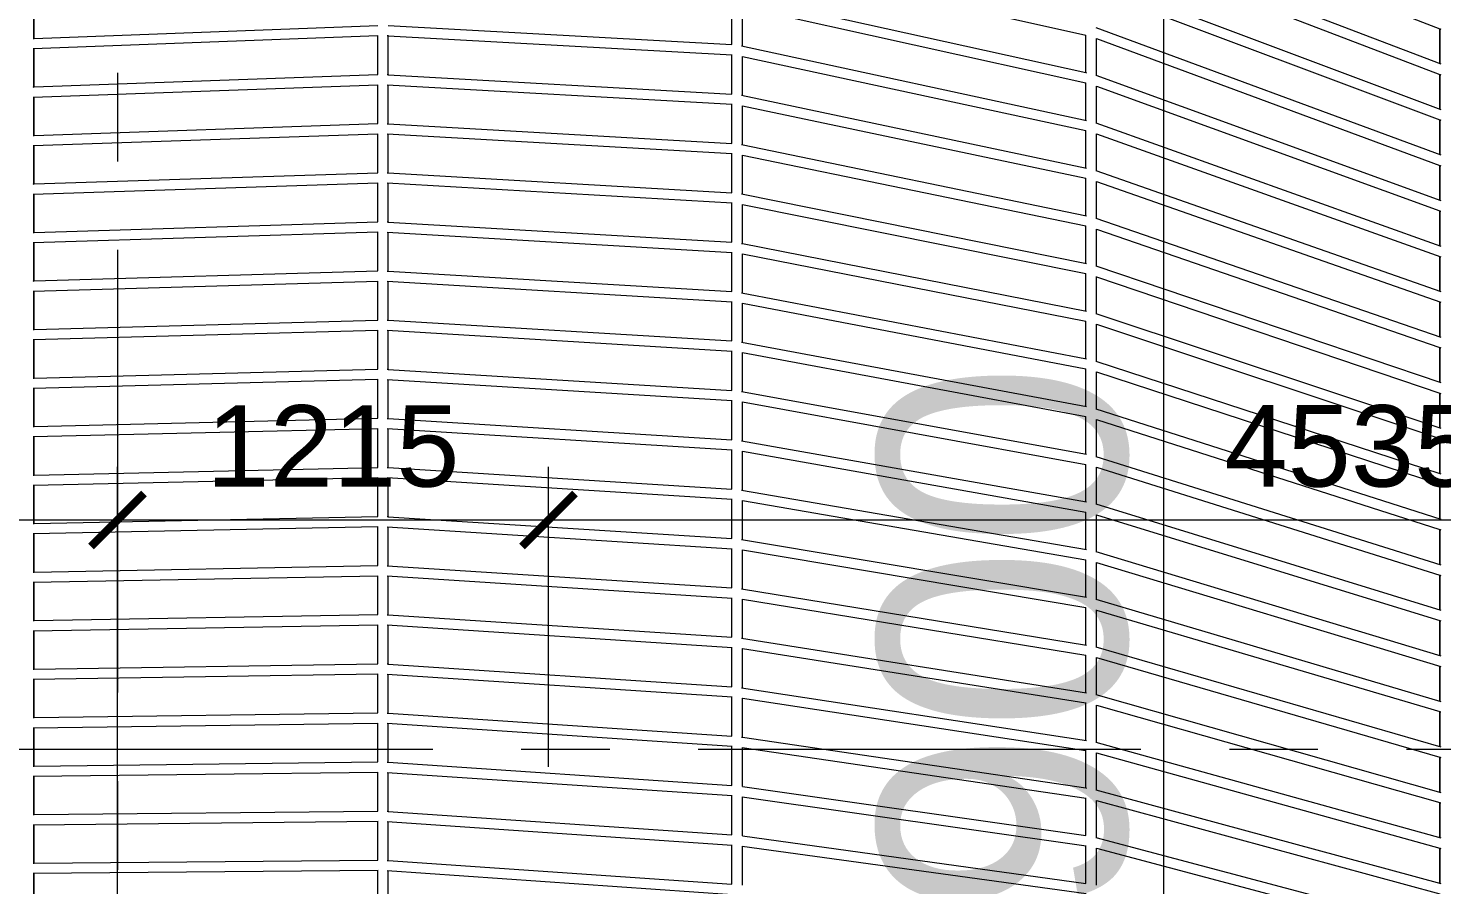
# Model space of a CAD drawing. Header units: millimetres. Extents: x 886808 to 1650903, y -1008069 to 230892.
# Drawn here: x 1036520 to 1040512, y -347893 to -345475 of the extents above; entities that cross this region are included whole.
import ezdxf

# ---------------------------------------------------------------- set-up
doc = ezdxf.new("R2010")
doc.units = ezdxf.units.MM
doc.linetypes.add('ACAD_ISO07W100', pattern=[3, 0, -3])
doc.linetypes.add('CENTER', pattern=[2, 1.25, -0.25, 0.25, -0.25])
doc.layers.get('0').update_dxf_attribs({"lineweight": 0})
for name, color, linetype, lineweight in [('8l NET TO', 8, 'Continuous', 9), ('A-Wall', 113, 'Continuous', 30), ('A_Dim', 8, 'Continuous', 5)]:
    doc.layers.add(name, color=color, linetype=linetype, lineweight=lineweight)
doc.styles.add('ISO2', font='')
doc.styles.add('TIÊU ĐỀ', font='arial.ttf', dxfattribs={"height": 230})
doc.styles.get('ISO2').set_extended_font_data('.VnAvantH')
doc.dimstyles.new('1-100', dxfattribs={"dimtxt": 230, "dimasz": 150, "dimexe": 150, "dimexo": 300, "dimgap": 90, "dimtad": 1, "dimdec": 0, "dimrnd": 5, "dimzin": 0, "dimtxsty": 'TIÊU ĐỀ', "dimblk": 'ARCHTICK', "dimcen": 100, "dimdle": 120, "dimclrd": 256, "dimclre": 256, "dimclrt": 2, "dimadec": 0, "dimazin": 0, "dimtfac": 1, "dimtdec": 0, "dimtix": 1, "dimtmove": 1, "dimatfit": 3, "dimldrblk": 'OPEN30', "dimfxl": 900, "dimtolj": 1, "dimtzin": 0, "dimlwd": 13, "dimlwe": 13, "dimarcsym": 1})
doc.dimstyles.new('Copy of 1-100-Ll', dxfattribs={"dimtxt": 700, "dimasz": 150, "dimexe": 150, "dimexo": 300, "dimgap": 90, "dimtad": 1, "dimdec": 0, "dimrnd": 5, "dimzin": 0, "dimtxsty": 'ISO2', "dimblk": 'ARCHTICK', "dimcen": 100, "dimdle": 120, "dimclrd": 256, "dimclre": 256, "dimclrt": 2, "dimadec": 0, "dimazin": 0, "dimtfac": 1, "dimtdec": 0, "dimtix": 1, "dimtmove": 1, "dimatfit": 3, "dimldrblk": 'OPEN30', "dimfxl": 900, "dimtolj": 1, "dimtzin": 0, "dimlwd": 13, "dimlwe": 13, "dimarcsym": 1})

# ---------------------------------------------------------------- blocks, each defined once
blk = doc.blocks.new('_ArchTick')
at = {"color": 0, "linetype": 'ByBlock', "const_width": 0.15}
blk.add_lwpolyline([(-0.5, -0.5), (0.5, 0.5)], dxfattribs=at)
blk = doc.blocks.new('*D691')
at = {"layer": 'A_Dim', "lineweight": 13, "transparency": 16777216}
for p, q in [((1031021.8, -347703.4), (1031021.8, -346713.3)), ((1036771.8, -348096.2), (1036771.8, -346713.3)), ((1030901.8, -346863.3), (1036891.8, -346863.3))]:
    blk.add_line(p, q, dxfattribs=at)
at = {"layer": 'Defpoints', "color": 0, "transparency": 16777216}
for p in [(1036771.8, -346863.3), (1031021.8, -348003.4), (1036771.8, -348396.2)]:
    blk.add_point(p, dxfattribs=at)
at = {"layer": 'A_Dim', "lineweight": 13, "transparency": 16777216, "xscale": 150, "yscale": 150, "zscale": 150, "rotation": 180}
blk.add_blockref('_ArchTick', (1031021.8, -346863.3), dxfattribs=at)
at = {"layer": 'A_Dim', "lineweight": 13, "transparency": 16777216, "xscale": 150, "yscale": 150, "zscale": 150}
blk.add_blockref('_ArchTick', (1036771.8, -346863.3), dxfattribs=at)
at = {"layer": 'A_Dim', "color": 2, "transparency": 16777216, "insert": (1033896.8, -346655.9), "char_height": 230, "attachment_point": 5, "style": 'TIÊU ĐỀ'}
blk.add_mtext('\\A1;5750', dxfattribs=at)
blk = doc.blocks.new('_Open30')
at = {"color": 0, "linetype": 'ByBlock', "lineweight": -2}
for p, q in [((-1, 0.268), (0, 0)), ((0, 0), (-1, -0.268)), ((0, 0), (-1, 0))]:
    blk.add_line(p, q, dxfattribs=at)
blk = doc.blocks.new('*D692')
at = {"layer": 'A_Dim', "lineweight": 13, "transparency": 16777216}
for p, q in [((1036771.8, -348096.2), (1036771.8, -346713.3)), ((1037989.2, -347560.1), (1037989.2, -346713.3)), ((1036651.8, -346863.3), (1038109.2, -346863.3))]:
    blk.add_line(p, q, dxfattribs=at)
at = {"layer": 'Defpoints', "color": 0, "transparency": 16777216}
for p in [(1037989.2, -346863.3), (1037989.2, -347860.1), (1036771.8, -348396.2)]:
    blk.add_point(p, dxfattribs=at)
at = {"layer": 'A_Dim', "lineweight": 13, "transparency": 16777216, "xscale": 150, "yscale": 150, "zscale": 150, "rotation": 180}
blk.add_blockref('_ArchTick', (1036771.8, -346863.3), dxfattribs=at)
at = {"layer": 'A_Dim', "lineweight": 13, "transparency": 16777216, "xscale": 150, "yscale": 150, "zscale": 150}
blk.add_blockref('_ArchTick', (1037989.2, -346863.3), dxfattribs=at)
at = {"layer": 'A_Dim', "color": 2, "transparency": 16777216, "insert": (1037380.5, -346655.9), "char_height": 230, "attachment_point": 5, "style": 'TIÊU ĐỀ'}
blk.add_mtext('\\A1;1215', dxfattribs=at)
blk = doc.blocks.new('*D693')
at = {"layer": 'A_Dim', "lineweight": 13, "transparency": 16777216}
for p, q in [((1037989.2, -347560.1), (1037989.2, -346713.3)), ((1042521.8, -347560.1), (1042521.8, -346713.3)), ((1037869.2, -346863.3), (1042641.8, -346863.3))]:
    blk.add_line(p, q, dxfattribs=at)
at = {"layer": 'Defpoints', "color": 0, "transparency": 16777216}
for p in [(1042521.8, -346863.3), (1037989.2, -347860.1), (1042521.8, -347860.1)]:
    blk.add_point(p, dxfattribs=at)
at = {"layer": 'A_Dim', "lineweight": 13, "transparency": 16777216, "xscale": 150, "yscale": 150, "zscale": 150, "rotation": 180}
blk.add_blockref('_ArchTick', (1037989.2, -346863.3), dxfattribs=at)
at = {"layer": 'A_Dim', "lineweight": 13, "transparency": 16777216, "xscale": 150, "yscale": 150, "zscale": 150}
blk.add_blockref('_ArchTick', (1042521.8, -346863.3), dxfattribs=at)
at = {"layer": 'A_Dim', "color": 2, "transparency": 16777216, "insert": (1040255.5, -346655.8), "char_height": 230, "attachment_point": 5, "style": 'TIÊU ĐỀ'}
blk.add_mtext('\\A1;4535', dxfattribs=at)
blk = doc.blocks.new('A$C62D649C3')
at = {"transparency": 33554636}
for p, q in [((24315.1, 14559.6), (25285.1, 14183.5)), ((24313.1, 14456.4), (25287.9, 14084.4)), ((24315.1, 14425.1), (25285.1, 14055)), ((23315.1, 14384.6), (24285.1, 14165.7)), ((24313.1, 14321.9), (25287.9, 13955.9)), ((21314.3, 14156.2), (21314.3, 14264.6)), ((21315.1, 14156.2), (21315.1, 14264.6)), ((23313, 14274.9), (24285.1, 14060.3)), ((24315.1, 14290.6), (25285.1, 13926.5)), ((23285.1, 14138.8), (23285.1, 14249.7)), ((23315.1, 14245.2), (24285.1, 14031)), ((23315.1, 14135), (23315.1, 14245.2)), ((21315.1, 14156.2), (22285.1, 14193)), ((22315.1, 14192.7), (23285.1, 14138.8)), ((24313.1, 14187.3), (25287.9, 13827.3)), ((25285.1, 14085.5), (25285.1, 14183.5)), ((25285.1, 14183.5), (25285.8, 14183.3)), ((25285.8, 14085.3), (25285.8, 14183.3)), ((25285.8, 14183.3), (25287.9, 14182.4)), ((21312.2, 14127.6), (22285.6, 14164.5)), ((21312.2, 14156.2), (21314.3, 14156.2)), ((21314.3, 14156.2), (21315.1, 14156.2)), ((22285.1, 14054.4), (22285.1, 14164.5)), ((22312.2, 14164.3), (22314.3, 14164.2)), ((22314.3, 14054.1), (22314.3, 14164.2)), ((22314.3, 14164.2), (22315.1, 14164.1)), ((22315.1, 14054), (22315.1, 14164.1)), ((22315.1, 14164.1), (23285.9, 14110.2)), ((23313.1, 14135.4), (24287.5, 13925.1)), ((24285.1, 14060.3), (24285.1, 14165.7)), ((24315.1, 14052), (24315.1, 14156.1)), ((24315.1, 14156.1), (25285.1, 13797.9)), ((21314.3, 14019.3), (21314.3, 14127.7)), ((21315.1, 14019.3), (21315.1, 14127.7)), ((23285.1, 13999.4), (23285.1, 14110.3)), ((23315.1, 14105.8), (24285.1, 13896.4)), ((23315.1, 13995.6), (23315.1, 14105.8)), ((21315.1, 14019.3), (22285.1, 14054.4)), ((22312.2, 14054.2), (22314.3, 14054.1)), ((22314.3, 14054.1), (22315.1, 14054)), ((22315.1, 14054), (23285.1, 13999.4)), ((24285.1, 14060.3), (24287.5, 14059.7)), ((25285.1, 14055), (25285.8, 14054.7)), ((25285.1, 13956.9), (25285.1, 14055)), ((25285.8, 14054.7), (25287.9, 14053.9)), ((25285.8, 13956.7), (25285.8, 14054.7)), ((21312.2, 13990.6), (22285.6, 14025.8)), ((21312.2, 14019.2), (21314.3, 14019.3)), ((21314.3, 14019.3), (21315.1, 14019.3)), ((22285.1, 13915.8), (22285.1, 14025.8)), ((22312.2, 14025.6), (23285.9, 13970.8)), ((22314.3, 13915.4), (22314.3, 14025.5)), ((22315.1, 13915.4), (22315.1, 14025.5)), ((24285.1, 13925.6), (24285.1, 14031)), ((24313.1, 14052.7), (25287.9, 13698.7)), ((24315.1, 13917.5), (24315.1, 14021.7)), ((24315.1, 14021.6), (25285.1, 13669.4)), ((21314.3, 13882.3), (21314.3, 13990.7)), ((21315.1, 13882.3), (21315.1, 13990.7)), ((23313.1, 13996), (24287.5, 13790.4)), ((23285.1, 13859.9), (23285.1, 13970.8)), ((23315.1, 13966.4), (24285.1, 13761.7)), ((23315.1, 13856.2), (23315.1, 13966.4)), ((21315.1, 13882.3), (22285.1, 13915.8)), ((22312.2, 13915.5), (22314.3, 13915.4)), ((22314.3, 13915.4), (22315.1, 13915.4)), ((22315.1, 13915.4), (23285.1, 13859.9)), ((24285.1, 13790.9), (24285.1, 13896.4)), ((24313.1, 13918.2), (25287.9, 13570.2)), ((25285.1, 13926.5), (25285.8, 13926.2)), ((25285.1, 13828.4), (25285.1, 13926.5)), ((25285.8, 13828.1), (25285.8, 13926.2)), ((25285.8, 13926.2), (25287.9, 13925.4)), ((21312.2, 13853.7), (22285.7, 13887.2)), ((21312.2, 13882.3), (21314.3, 13882.3)), ((21314.3, 13882.3), (21315.1, 13882.3)), ((21314.3, 13745.4), (21314.3, 13853.7)), ((21315.1, 13745.4), (21315.1, 13853.8)), ((22285.1, 13777.1), (22285.1, 13887.2)), ((22312.2, 13887), (23285.9, 13831.3)), ((22314.3, 13776.7), (22314.3, 13886.8)), ((22315.1, 13776.7), (22315.1, 13886.8)), ((23313.1, 13856.6), (24287.6, 13655.7)), ((24315.1, 13783), (24315.1, 13887.2)), ((24315.1, 13887.2), (25287.9, 13539.8)), ((23285.1, 13720.5), (23285.1, 13831.3)), ((23315.1, 13827.1), (24285.1, 13627.1)), ((23315.1, 13716.8), (23315.1, 13827.1)), ((21315.1, 13745.4), (22285.1, 13777.1)), ((22312.2, 13776.9), (22314.3, 13776.7)), ((22314.3, 13776.7), (22315.1, 13776.7)), ((22315.1, 13776.7), (23285.1, 13720.5)), ((24313.1, 13783.7), (25287.9, 13441.6)), ((25285.1, 13797.9), (25285.8, 13797.6)), ((25285.1, 13699.8), (25285.1, 13797.9)), ((25285.8, 13699.5), (25285.8, 13797.6)), ((25285.8, 13797.6), (25287.9, 13796.8)), ((21312.2, 13716.7), (22285.7, 13748.6)), ((21312.2, 13745.3), (21314.3, 13745.4)), ((21314.3, 13745.4), (21315.1, 13745.4)), ((22285.1, 13638.5), (22285.1, 13748.5)), ((22312.2, 13748.3), (23285.9, 13691.8)), ((22314.3, 13638.1), (22314.3, 13748.2)), ((22315.1, 13638), (22315.1, 13748.1)), ((24285.1, 13656.2), (24285.1, 13761.7)), ((24315.1, 13648.5), (24315.1, 13752.7)), ((24315.1, 13752.7), (25287.9, 13411.3)), ((21314.3, 13608.4), (21314.3, 13716.8)), ((21315.1, 13608.4), (21315.1, 13716.8)), ((23313.1, 13717.2), (24287.6, 13521)), ((23285.1, 13581), (23285.1, 13691.9)), ((23315.1, 13687.7), (24285.1, 13492.4)), ((23315.1, 13577.4), (23315.1, 13687.7)), ((25285.1, 13669.4), (25285.8, 13669.1)), ((25285.1, 13571.2), (25285.1, 13669.4)), ((25285.8, 13570.9), (25285.8, 13669.1)), ((25285.8, 13669.1), (25287.9, 13668.3)), ((21315.1, 13608.4), (22285.1, 13638.5)), ((22312.2, 13638.2), (22314.3, 13638.1)), ((22314.3, 13638.1), (22315.1, 13638)), ((22315.1, 13638), (23285.1, 13581)), ((24285.1, 13521.5), (24285.1, 13627.1)), ((24313.1, 13649.1), (25287.9, 13313)), ((24315.1, 13513.9), (24315.1, 13618.3)), ((24315.1, 13618.2), (25285.1, 13283.8)), ((21312.2, 13579.8), (22285.7, 13609.9)), ((21312.2, 13608.4), (21314.3, 13608.4)), ((21314.3, 13608.4), (21315.1, 13608.4)), ((21314.3, 13471.5), (21314.3, 13579.8)), ((21315.1, 13471.5), (21315.1, 13579.9)), ((22285.1, 13499.8), (22285.1, 13609.9)), ((22312.2, 13609.6), (23286, 13552.4)), ((22314.3, 13499.4), (22314.3, 13609.5)), ((22315.1, 13499.4), (22315.1, 13609.4)), ((23313.1, 13577.8), (23315.1, 13577.4)), ((23315.1, 13577.4), (24287.6, 13386.4)), ((23285.1, 13441.6), (23285.1, 13552.4)), ((23315.1, 13548.3), (24285.1, 13357.8)), ((23315.1, 13438), (23315.1, 13548.3)), ((25285.1, 13442.6), (25285.1, 13540.9)), ((25285.8, 13442.3), (25285.8, 13540.6)), ((21315.1, 13471.5), (22285.1, 13499.8)), ((22312.2, 13499.5), (22314.3, 13499.4)), ((22314.3, 13499.4), (22315.1, 13499.4)), ((22315.1, 13499.4), (23285.1, 13441.6)), ((24313.2, 13514.6), (25287.9, 13184.5)), ((21312.2, 13471.4), (21314.3, 13471.5)), ((21312.2, 13442.8), (22285.7, 13471.3)), ((21314.3, 13471.5), (21315.1, 13471.5)), ((22285.1, 13361.2), (22285.1, 13471.3)), ((22312.2, 13470.9), (23286, 13412.9)), ((22314.3, 13360.8), (22314.3, 13470.8)), ((22315.1, 13360.7), (22315.1, 13470.8)), ((24285.1, 13386.9), (24285.1, 13492.4)), ((24315.1, 13379.4), (24315.1, 13483.8)), ((24315.1, 13483.7), (25287.9, 13154.3)), ((21314.3, 13334.5), (21314.3, 13442.9)), ((21315.1, 13334.5), (21315.1, 13442.9)), ((23313.1, 13438.4), (24287.6, 13251.7)), ((23285.1, 13302.1), (23285.1, 13413)), ((23315.1, 13409), (24285.1, 13223.1)), ((23315.1, 13298.6), (23315.1, 13409)), ((24313.2, 13380), (25287.9, 13055.9)), ((25285.1, 13314), (25285.1, 13412.4)), ((25285.8, 13313.8), (25285.8, 13412.1)), ((21315.1, 13334.5), (22285.1, 13361.2)), ((22312.2, 13360.9), (22314.3, 13360.8)), ((22314.3, 13360.8), (22315.1, 13360.7)), ((22315.1, 13360.7), (23285.1, 13302.1)), ((24285.1, 13252.2), (24285.1, 13357.8)), ((24315.1, 13244.9), (24315.1, 13349.3)), ((24315.1, 13349.3), (25285.1, 13026.8)), ((21312.2, 13334.5), (21314.3, 13334.5)), ((21312.2, 13305.9), (22285.8, 13332.6)), ((21314.3, 13334.5), (21315.1, 13334.5)), ((21314.3, 13197.6), (21314.3, 13305.9)), ((21315.1, 13197.6), (21315.1, 13306)), ((22285.1, 13222.6), (22285.1, 13332.6)), ((22312.2, 13332.3), (23286, 13273.5)), ((22314.3, 13222.1), (22314.3, 13332.1)), ((22315.1, 13222), (22315.1, 13332.1)), ((23313.1, 13299), (24287.6, 13117)), ((23285.1, 13162.7), (23285.1, 13273.5)), ((23315.1, 13269.6), (24285.1, 13088.5)), ((23315.1, 13159.2), (23315.1, 13269.6)), ((25285.1, 13283.8), (25285.8, 13283.5)), ((25285.1, 13185.5), (25285.1, 13283.8)), ((25285.8, 13185.2), (25285.8, 13283.5)), ((25285.8, 13283.5), (25287.9, 13282.8)), ((21315.1, 13197.6), (22285.1, 13222.6)), ((22312.2, 13222.2), (22314.3, 13222.1)), ((22314.3, 13222.1), (22315.1, 13222)), ((22315.1, 13222), (23285.1, 13162.7)), ((24285.1, 13117.5), (24285.1, 13223.1)), ((24313.2, 13245.5), (25287.9, 12927.4)), ((24315.1, 13110.4), (24315.1, 13214.9)), ((21312.2, 13197.5), (21314.3, 13197.6)), ((21312.2, 13168.9), (22285.8, 13194)), ((21314.3, 13197.6), (21315.1, 13197.6)), ((22285.1, 13083.9), (22285.1, 13194)), ((22312.2, 13193.6), (23286, 13134)), ((22314.3, 13083.4), (22314.3, 13193.5)), ((22315.1, 13083.3), (22315.1, 13193.4)), ((24315.1, 13214.8), (25285.1, 12898.3)), ((21314.3, 13060.6), (21314.3, 13169)), ((21315.1, 13060.6), (21315.1, 13169)), ((23313.1, 13159.6), (24287.6, 12982.4)), ((25285.1, 13056.9), (25285.1, 13155.3)), ((25285.8, 13056.6), (25285.8, 13155)), ((23285.1, 13023.2), (23285.1, 13134.1)), ((23315.1, 13130.2), (24285.1, 12953.8)), ((23315.1, 13019.8), (23315.1, 13130.2)), ((24313.2, 13111), (25287.9, 12798.8)), ((21312.2, 13060.6), (21314.3, 13060.6)), ((21312.2, 13032), (22285.8, 13055.4)), ((21314.3, 13060.6), (21315.1, 13060.6)), ((21315.1, 13060.6), (22285.1, 13083.9)), ((22285.1, 12945.3), (22285.1, 13055.3)), ((22312.2, 13083.6), (22314.3, 13083.4)), ((22314.3, 13083.4), (22315.1, 13083.3)), ((22315.1, 13083.3), (23285.1, 13023.2)), ((24285.1, 12982.8), (24285.1, 13088.5)), ((24315.1, 12975.9), (24315.1, 13080.4)), ((24315.1, 13080.3), (25285.1, 12769.7)), ((21314.3, 12923.7), (21314.3, 13032)), ((21315.1, 12923.7), (21315.1, 13032.1)), ((22312.2, 13054.9), (23286, 12994.6)), ((22314.3, 12944.8), (22314.3, 13054.8)), ((22315.1, 12944.7), (22315.1, 13054.8)), ((23313.1, 13020.2), (24287.6, 12847.7)), ((25285.1, 13026.8), (25285.8, 13026.5)), ((25285.1, 12928.3), (25285.1, 13026.8)), ((25285.8, 12928.1), (25285.8, 13026.5)), ((25285.8, 13026.5), (25287.9, 13025.8)), ((23285.1, 12883.8), (23285.1, 12994.6)), ((23315.1, 12990.8), (24285.1, 12819.2)), ((23315.1, 12880.4), (23315.1, 12990.8)), ((24313.2, 12976.4), (25287.9, 12670.3)), ((21315.1, 12923.7), (22285.1, 12945.3)), ((22312.2, 12944.9), (22314.3, 12944.8)), ((22314.3, 12944.8), (22315.1, 12944.7)), ((22315.1, 12944.7), (23285.1, 12883.8)), ((24285.1, 12848.2), (24285.1, 12953.8)), ((24315.1, 12841.3), (24315.1, 12945.9)), ((24315.1, 12945.9), (25285.1, 12641.2)), ((21312.2, 12923.7), (21314.3, 12923.7)), ((21312.2, 12895), (22285.9, 12916.7)), ((21314.3, 12923.7), (21315.1, 12923.7)), ((22285.1, 12806.7), (22285.1, 12916.7)), ((22312.2, 12916.3), (23286, 12855.1)), ((22314.3, 12806.1), (22314.3, 12916.1)), ((22315.1, 12806), (22315.1, 12916.1)), ((25285.1, 12898.3), (25285.8, 12898)), ((25285.1, 12799.7), (25285.1, 12898.3)), ((25285.8, 12799.5), (25285.8, 12898)), ((25285.8, 12898), (25287.9, 12897.3)), ((21314.3, 12786.8), (21314.3, 12895.1)), ((21315.1, 12786.8), (21315.1, 12895.1)), ((23313.1, 12880.8), (24287.6, 12713)), ((23285.1, 12744.3), (23285.1, 12855.2)), ((23315.1, 12851.5), (24285.1, 12684.5)), ((23315.1, 12741.1), (23315.1, 12851.5)), ((24285.1, 12713.5), (24285.1, 12819.2)), ((24313.2, 12841.9), (25287.9, 12541.7)), ((21312.2, 12786.7), (21314.3, 12786.8)), ((21312.2, 12758.1), (22285.9, 12778.1)), ((21314.3, 12786.8), (21315.1, 12786.8)), ((21315.1, 12786.8), (22285.1, 12806.7)), ((22285.1, 12668), (22285.1, 12778.1)), ((22312.2, 12806.2), (22314.3, 12806.1)), ((22312.2, 12777.6), (23286.1, 12715.6)), ((22314.3, 12806.1), (22315.1, 12806)), ((22314.3, 12667.4), (22314.3, 12777.5)), ((22315.1, 12806), (23285.1, 12744.3)), ((22315.1, 12667.3), (22315.1, 12777.4)), ((24315.1, 12706.8), (24315.1, 12811.5)), ((24315.1, 12811.4), (25287.9, 12511.8)), ((21314.3, 12649.8), (21314.3, 12758.1)), ((21315.1, 12649.8), (21315.1, 12758.2)), ((23313.1, 12741.4), (24287.6, 12578.4)), ((25285.1, 12769.7), (25285.8, 12769.5)), ((25285.1, 12671.2), (25285.1, 12769.7)), ((25285.8, 12670.9), (25285.8, 12769.5)), ((25285.8, 12769.5), (25287.9, 12768.8)), ((23285.1, 12604.8), (23285.1, 12715.7)), ((23315.1, 12712.1), (24285.1, 12549.9)), ((23315.1, 12601.7), (23315.1, 12712.1)), ((24313.3, 12707.4), (25287.9, 12413.1)), ((21315.1, 12649.8), (22285.1, 12668)), ((22312.2, 12667.6), (23285.1, 12604.9)), ((24285.1, 12578.8), (24285.1, 12684.5)), ((24315.1, 12572.3), (24315.1, 12677)), ((24315.1, 12676.9), (25287.9, 12383.3)), ((21312.2, 12649.8), (21314.3, 12649.8)), ((21312.2, 12621.2), (22285.9, 12639.4)), ((21314.3, 12649.8), (21315.1, 12649.8)), ((21314.3, 12512.9), (21314.3, 12621.2)), ((21315.1, 12512.9), (21315.1, 12621.2)), ((22285.1, 12529.4), (22285.1, 12639.4)), ((22312.2, 12638.9), (23286.1, 12576.2)), ((22314.3, 12528.8), (22314.3, 12638.8)), ((22315.1, 12528.7), (22315.1, 12638.7)), ((25285.1, 12641.2), (25285.8, 12640.9)), ((25285.1, 12542.6), (25285.1, 12641.2)), ((25285.8, 12542.4), (25285.8, 12640.9)), ((25285.8, 12640.9), (25287.9, 12640.3)), ((23285.1, 12465.4), (23285.1, 12576.3)), ((23313.1, 12602), (24287.6, 12443.7)), ((23315.1, 12572.7), (24285.1, 12415.2)), ((23315.1, 12462.3), (23315.1, 12572.7)), ((24285.1, 12444.1), (24285.1, 12549.9)), ((24313.3, 12572.8), (25287.9, 12284.6)), ((24315.1, 12437.8), (24315.1, 12542.6)), ((24315.1, 12542.5), (25285.1, 12255.7)), ((21312.2, 12512.8), (21314.3, 12512.9)), ((21312.2, 12484.2), (22286, 12500.8)), ((21314.3, 12512.9), (21315.1, 12512.9)), ((21315.1, 12512.9), (22285.1, 12529.4)), ((22285.1, 12390.8), (22285.1, 12500.8)), ((22312.2, 12528.9), (22314.3, 12528.8)), ((22312.2, 12500.3), (23286.1, 12436.7)), ((22314.3, 12528.8), (22315.1, 12528.7)), ((22314.3, 12390.1), (22314.3, 12500.1)), ((22315.1, 12528.7), (23285.1, 12465.4)), ((22315.1, 12390), (22315.1, 12500.1)), ((25285.1, 12414), (25285.1, 12512.7)), ((25285.8, 12512.4), (25285.8, 12512.5)), ((25285.8, 12413.8), (25285.8, 12512.4)), ((21314.3, 12375.9), (21314.3, 12484.2)), ((21315.1, 12375.9), (21315.1, 12484.3)), ((23313.1, 12462.6), (24287.6, 12309)), ((23285.1, 12326), (23285.1, 12436.8)), ((23314.8, 12433.4), (23315.1, 12433.4)), ((23315.1, 12433.4), (24285.1, 12280.5)), ((23315.1, 12322.9), (23315.1, 12433.4)), ((24313.3, 12438.3), (25287.9, 12156)), ((21315.1, 12375.9), (22285.1, 12390.8)), ((22312.2, 12390.2), (22314.3, 12390.1)), ((22314.3, 12390.1), (22315.1, 12390)), ((22315.1, 12390), (23285.1, 12326)), ((24285.1, 12309.4), (24285.1, 12415.2)), ((24315.1, 12303.3), (24315.1, 12408.1)), ((24315.1, 12408), (25285.1, 12127.1)), ((25285.1, 12285.4), (25285.1, 12384.2)), ((25285.8, 12383.9), (25285.8, 12384)), ((25285.8, 12285.2), (25285.8, 12383.9)), ((21312.2, 12375.9), (21314.3, 12375.9)), ((21312.2, 12347.3), (22286, 12362.2)), ((21314.3, 12375.9), (21315.1, 12375.9)), ((21314.3, 12239), (21314.3, 12347.3)), ((21315.1, 12239), (21315.1, 12347.3)), ((22285.1, 12252.1), (22285.1, 12362.1)), ((22312.2, 12361.6), (23286.1, 12297.3)), ((22314.3, 12251.4), (22314.3, 12361.5)), ((22315.1, 12251.4), (22315.1, 12361.4)), ((23285.1, 12186.5), (23285.1, 12297.3)), ((23313.1, 12323.2), (24287.6, 12174.3)), ((24313.3, 12303.8), (25287.9, 12027.5)), ((23314.8, 12294), (23315.1, 12294)), ((23315.1, 12294), (24285.1, 12145.9)), ((23315.1, 12183.5), (23315.1, 12294)), ((24285.1, 12174.7), (24285.1, 12280.5)), ((24285.1, 12280.5), (24286.2, 12280.4)), ((24315.1, 12168.7), (24315.1, 12273.6)), ((24315.1, 12273.5), (25285.1, 11998.6)), ((21312.2, 12239), (21314.3, 12239)), ((21312.2, 12210.3), (22286, 12223.5)), ((21314.3, 12239), (21315.1, 12239)), ((21315.1, 12239), (22285.1, 12252.1)), ((22285.1, 12113.5), (22285.1, 12223.5)), ((22312.2, 12251.6), (22314.3, 12251.4)), ((22312.2, 12222.9), (23286.1, 12157.8)), ((22314.3, 12251.4), (22315.1, 12251.4)), ((22314.3, 12112.8), (22314.3, 12222.8)), ((22315.1, 12251.4), (23285.1, 12186.5)), ((22315.1, 12112.7), (22315.1, 12222.7)), ((25285.1, 12255.7), (25285.8, 12255.4)), ((25285.1, 12156.9), (25285.1, 12255.7)), ((25285.8, 12156.6), (25285.8, 12255.4)), ((25285.8, 12255.4), (25287.9, 12254.8)), ((21314.3, 12102), (21314.3, 12210.3)), ((21315.1, 12102), (21315.1, 12210.3)), ((23313.1, 12183.7), (23315.1, 12183.5)), ((23315.1, 12183.5), (24285.1, 12040.1)), ((23285.1, 12047.1), (23285.1, 12157.9)), ((23314.8, 12154.6), (24286.2, 12011)), ((23315.1, 12044.1), (23315.1, 12154.6)), ((24285.1, 12040.1), (24285.1, 12145.9)), ((24285.1, 12145.9), (24286.2, 12145.7)), ((24313.3, 12169.2), (25287.9, 11898.9)), ((24315.1, 12034.2), (24315.1, 12139.1)), ((24315.1, 12139.1), (25285.1, 11870.1)), ((21312.2, 12102), (21314.3, 12102)), ((21314.3, 12102), (21315.1, 12102)), ((21315.1, 12102), (22285.1, 12113.5)), ((22312.2, 12112.9), (22314.3, 12112.8)), ((22314.3, 12112.8), (22315.1, 12112.7)), ((22315.1, 12112.7), (23285.1, 12047.1)), ((25285.1, 12127.1), (25285.8, 12126.9)), ((25285.1, 12028.3), (25285.1, 12127.1)), ((25285.8, 12028.1), (25285.8, 12126.9)), ((25285.8, 12126.9), (25287.9, 12126.2)), ((21312.2, 12073.4), (22286, 12084.9)), ((21314.3, 11965.1), (21314.3, 12073.4)), ((21315.1, 11965.1), (21315.1, 12073.4)), ((22285.1, 11974.9), (22285.1, 12084.9)), ((22312.2, 12084.2), (23286.1, 12018.4)), ((22314.3, 11974.1), (22314.3, 12084.1)), ((22315.1, 11974), (22315.1, 12084.1)), ((23285.1, 11907.6), (23285.1, 12018.4)), ((23315.1, 12044.1), (24285.1, 11905.4)), ((24285.1, 12040.1), (24287.6, 12039.7)), ((24313.3, 12034.7), (25287.9, 11770.3)), ((23314.8, 12015.3), (24286.2, 11876.4)), ((23315.1, 11904.7), (23315.1, 12015.2)), ((24285.1, 11905.4), (24285.1, 12011.2)), ((24315.1, 11899.7), (24315.1, 12004.7)), ((24315.1, 12004.6), (25285.1, 11741.5)), ((25285.1, 11998.6), (25285.8, 11998.3)), ((25285.1, 11899.7), (25285.1, 11998.6)), ((25285.8, 11899.5), (25285.8, 11998.3)), ((25285.8, 11998.3), (25287.9, 11997.7)), ((21312.2, 11965.1), (21314.3, 11965.1)), ((21312.2, 11936.4), (22286.1, 11946.2)), ((21314.3, 11965.1), (21315.1, 11965.1)), ((21315.1, 11965.1), (22285.1, 11974.9)), ((22285.1, 11836.2), (22285.1, 11946.2)), ((22312.2, 11974.2), (22314.3, 11974.1)), ((22312.2, 11945.6), (23286.1, 11878.9)), ((22314.3, 11974.1), (22315.1, 11974)), ((22314.3, 11835.4), (22314.3, 11945.4)), ((22315.1, 11974), (23285.1, 11907.6)), ((22315.1, 11835.3), (22315.1, 11945.4)), ((21314.3, 11828.1), (21314.3, 11936.4)), ((21315.1, 11828.1), (21315.1, 11936.4)), ((23315.1, 11904.7), (24285.1, 11770.7)), ((24313.3, 11900.1), (25287.9, 11641.8)), ((23285.1, 11768.2), (23285.1, 11879)), ((23314.9, 11875.9), (24286.2, 11741.7)), ((23315.1, 11765.3), (23315.1, 11875.8)), ((24285.1, 11770.7), (24285.1, 11876.5)), ((24315.1, 11765.2), (24315.1, 11870.2)), ((24315.1, 11870.1), (25285.1, 11613)), ((25285.1, 11870.1), (25285.8, 11869.8)), ((25285.1, 11771.1), (25285.1, 11870.1)), ((25285.8, 11770.9), (25285.8, 11869.8)), ((25285.8, 11869.8), (25287.9, 11869.2)), ((21312.2, 11828.1), (21314.3, 11828.1)), ((21314.3, 11828.1), (21315.1, 11828.1)), ((21315.1, 11828.1), (22285.1, 11836.2)), ((22312.2, 11835.6), (22314.3, 11835.4)), ((22314.3, 11835.4), (22315.1, 11835.3)), ((22315.1, 11835.3), (23285.1, 11768.2)), ((21312.2, 11799.5), (22286.1, 11807.6)), ((21314.3, 11691.2), (21314.3, 11799.5)), ((21315.1, 11691.1), (21315.1, 11799.5)), ((22285.1, 11697.6), (22285.1, 11807.6)), ((22312.2, 11806.9), (23286.2, 11739.4)), ((22314.3, 11696.7), (22314.3, 11806.7)), ((22315.1, 11696.7), (22315.1, 11806.7))]:
    blk.add_line(p, q, dxfattribs=at)
blk = doc.blocks.new('*D1482')
at = {"layer": 'A_Dim', "lineweight": 13, "transparency": 16777216}
for p, q in [((1039727.5, -351530.1), (1039727.5, -343390.3)), ((1039614.4, -343510.3), (1039577.5, -343510.3)), ((1038638, -351410.1), (1039877.5, -351410.1))]:
    blk.add_line(p, q, dxfattribs=at)
at = {"layer": 'Defpoints', "color": 0, "transparency": 16777216}
for p in [(1039727.5, -343510.3), (1039914.4, -343510.3), (1038338, -351410.1)]:
    blk.add_point(p, dxfattribs=at)
at = {"layer": 'A_Dim', "lineweight": 13, "transparency": 16777216, "xscale": 150, "yscale": 150, "zscale": 150}
for p, rotation in [((1039727.5, -343510.3), 90), ((1039727.5, -351410.1), 270)]:
    blk.add_blockref('_ArchTick', p, dxfattribs=dict(at, rotation=rotation))
at = {"layer": 'A_Dim', "color": 2, "transparency": 16777216, "insert": (1039275.5, -347460.2), "char_height": 700, "attachment_point": 5, "rotation": 90, "style": 'ISO2'}
blk.add_mtext('\\A1;7900', dxfattribs=at)
blk = doc.blocks.new('*D1485')
at = {"layer": 'A_Dim', "lineweight": 13, "transparency": 16777216}
for p, q in [((1019521.8, -351110.1), (1019521.8, -343046.5)), ((1047521.8, -346125.5), (1047521.8, -343046.5)), ((1019401.8, -343196.5), (1047641.8, -343196.5))]:
    blk.add_line(p, q, dxfattribs=at)
at = {"layer": 'Defpoints', "color": 0, "transparency": 16777216}
for p in [(1047521.8, -343196.5), (1047521.8, -346425.5), (1019521.8, -351410.1)]:
    blk.add_point(p, dxfattribs=at)
at = {"layer": 'A_Dim', "lineweight": 13, "transparency": 16777216, "xscale": 150, "yscale": 150, "zscale": 150, "rotation": 180}
blk.add_blockref('_ArchTick', (1019521.8, -343196.5), dxfattribs=at)
at = {"layer": 'A_Dim', "lineweight": 13, "transparency": 16777216, "xscale": 150, "yscale": 150, "zscale": 150}
blk.add_blockref('_ArchTick', (1047521.8, -343196.5), dxfattribs=at)
at = {"layer": 'A_Dim', "color": 2, "transparency": 16777216, "insert": (1033521.8, -342744.5), "char_height": 700, "attachment_point": 5, "style": 'ISO2'}
blk.add_mtext('\\A1;28000', dxfattribs=at)

msp = doc.modelspace()

# ---------------------------------------------------------------- linework, layer by layer
at = {"layer": '8l NET TO', "color": 251, "linetype": 'CENTER', "ltscale": 1000, "true_color": 0x636466, "transparency": 33554636}
for p, q in [((1036771.8, -344100.9), (1036771.8, -362079.6)), ((1014412.5, -347510.1), (1058473.3, -347510.1))]:
    msp.add_line(p, q, dxfattribs=at)
at = {"layer": 'A-Wall', "transparency": 33554636}
msp.add_lwpolyline([(1019521.9, -346208.1, 0.055729), (1025171.7, -347010.1, 0.102834), (1033590.5, -345209.6, -0.29946), (1047437, -345998.3), (1048721.8, -346010.1), (1048721.8, -344910.1), (1051321.8, -344910.1), (1051321.8, -345710.1), (1052521.8, -345710.1), (1052521.8, -359210.1), (1052521.8, -359660.1), (1052321.8, -359660.1)], format="xyb", dxfattribs=at)
msp.add_lwpolyline([(1036680.9, -344244.5, -0.18971), (1041597.5, -345498.3, 0.252266), (1047135, -346660.6), (1047137, -346151.4, 0.226613)], format="xyb", close=True, dxfattribs=at)

# ---------------------------------------------------------------- block references
at = {"layer": 'A_Dim', "linetype": 'ACAD_ISO07W100', "transparency": 33554534}
msp.add_blockref('A$C62D649C3', (1015221.7, -359660.1), dxfattribs=at)

# ---------------------------------------------------------------- dimensions: what is measured, and where the dimension line sits
at = {"layer": 'A_Dim', "transparency": 33554636}
dim = msp.add_linear_dim(base=(1047521.8, -343196.5), p1=(1019521.8, -351410.1), p2=(1047521.8, -346425.5), dimstyle='Copy of 1-100-Ll', dxfattribs=at)
dim.commit()
dim.dimension.update_dxf_attribs({"geometry": '*D1485', "text_midpoint": (1033521.8, -342744.5)})
dim = msp.add_linear_dim(base=(1039727.5, -343510.3), p1=(1038338, -351410.1), p2=(1039914.4, -343510.3), angle=90, dimstyle='Copy of 1-100-Ll', dxfattribs=at)
dim.commit()
dim.dimension.update_dxf_attribs({"geometry": '*D1482', "text_midpoint": (1039275.5, -347460.2)})
for base, p1, p2, picture, middle in [((1036771.8, -346863.3), (1031021.8, -348003.4), (1036771.8, -348396.2), '*D691', (1033896.8, -346655.9)), ((1037989.2, -346863.3), (1036771.8, -348396.2), (1037989.2, -347860.1), '*D692', (1037380.5, -346655.9)), ((1042521.8, -346863.3), (1037989.2, -347860.1), (1042521.8, -347860.1), '*D693', (1040255.5, -346655.8))]:
    dim = msp.add_linear_dim(base=base, p1=p1, p2=p2, dimstyle='1-100', override={"dimscale": 1}, dxfattribs=at)
    dim.commit()
    dim.dimension.update_dxf_attribs({"geometry": picture, "text_midpoint": middle})

doc.saveas('drawing.dxf')
